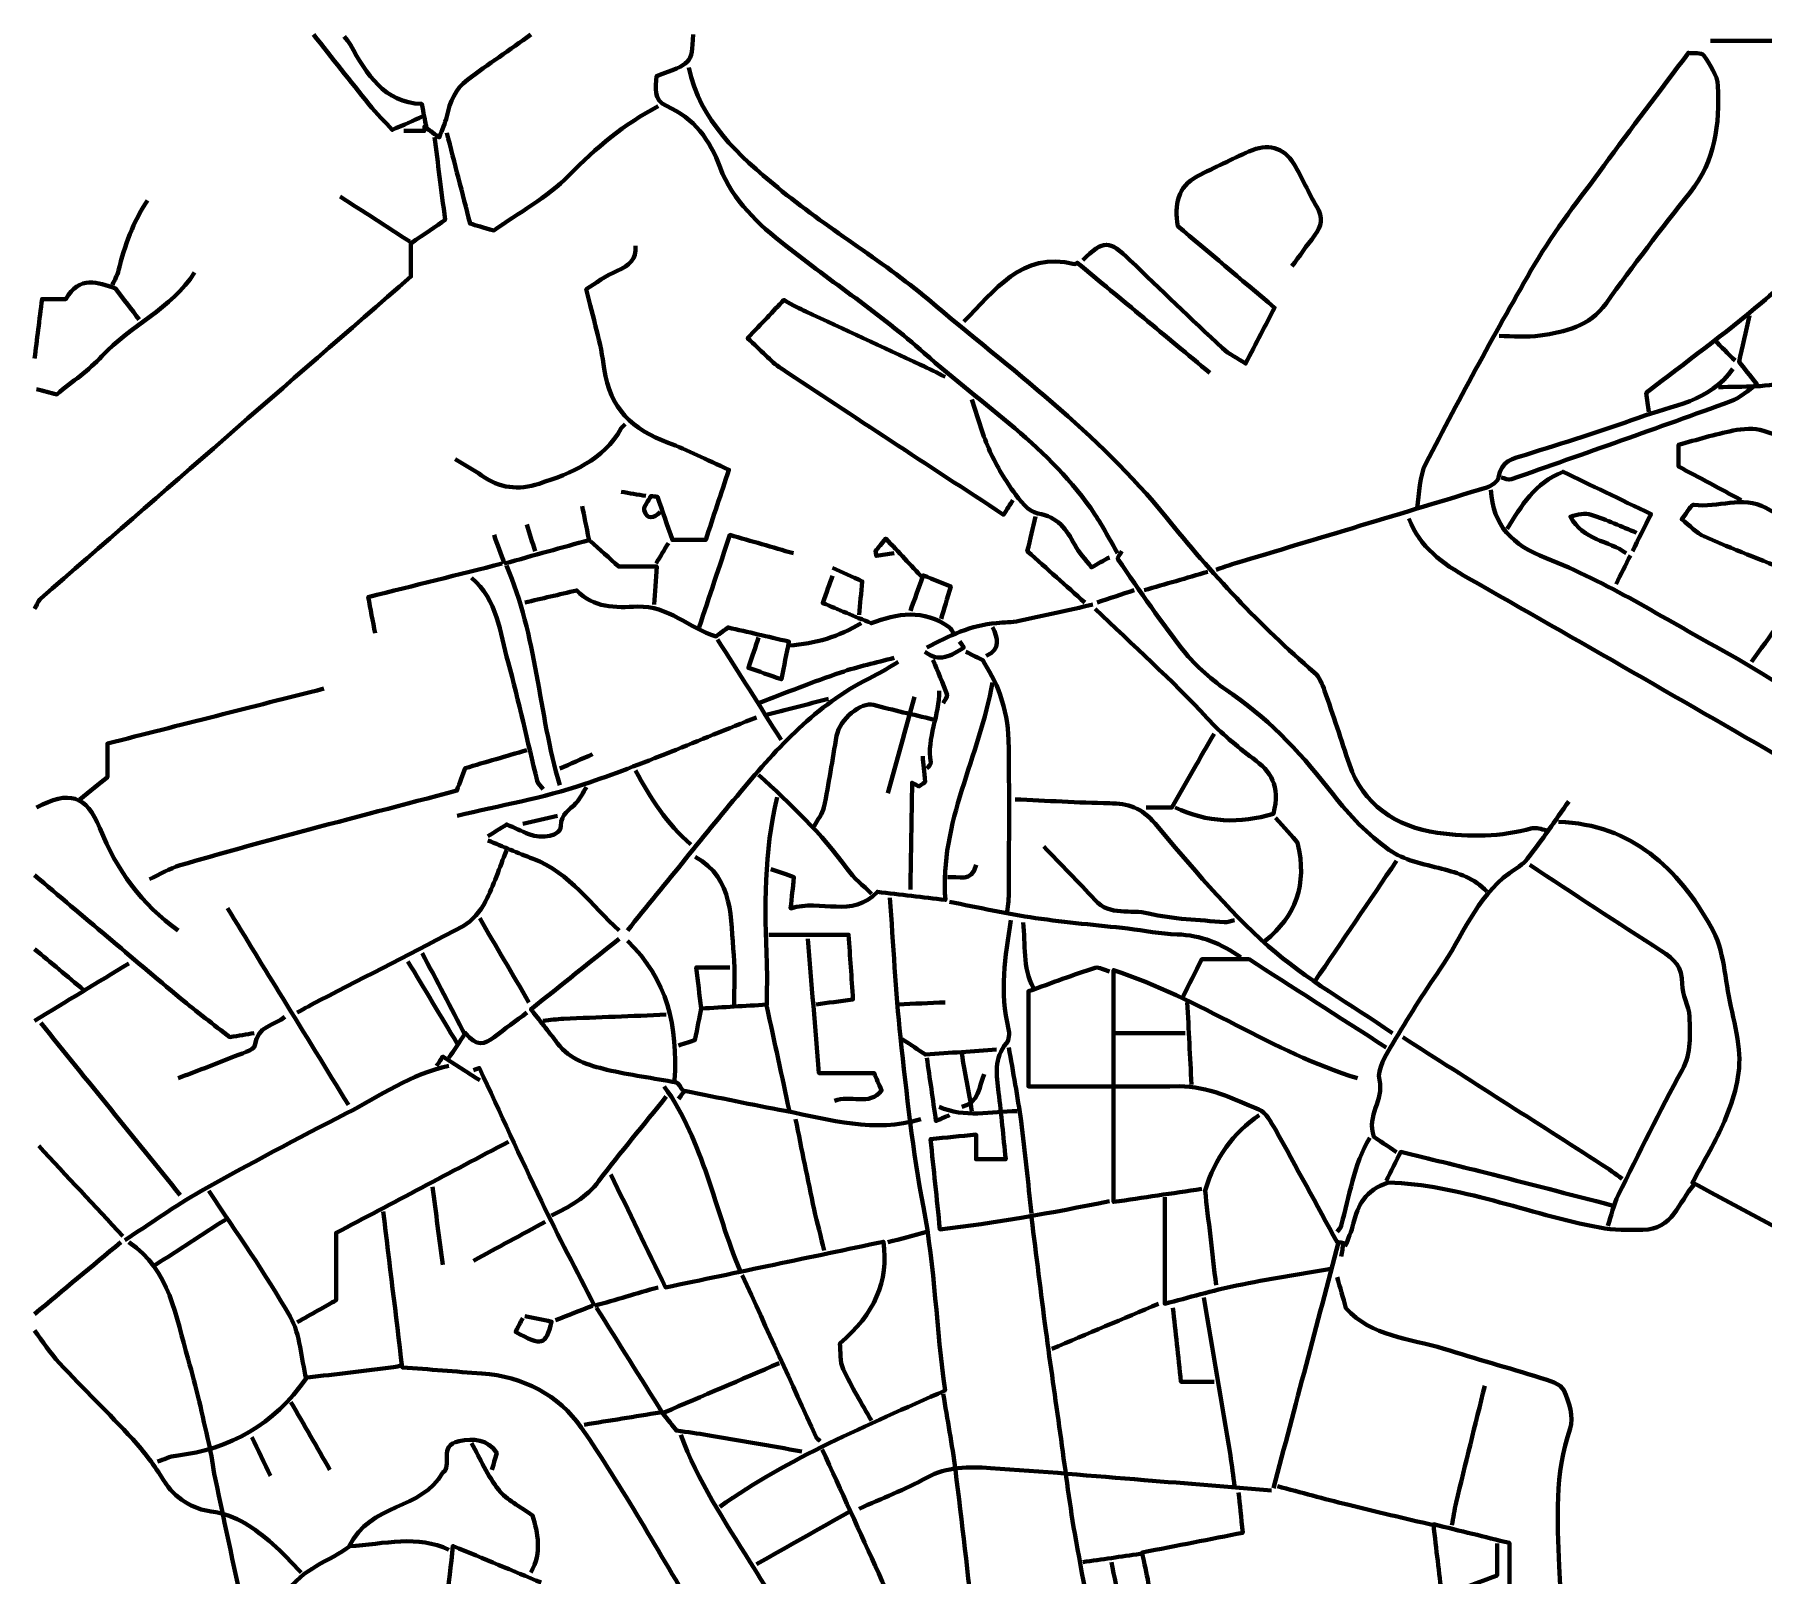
# Model space of a CAD drawing. Header units: inches. Extents: x 10 to 201, y -253 to -84.
# Drawn here: x 9.9 to 98.7, y -162.7 to -83.6 of the extents above; entities that cross this region are included whole.
import ezdxf

# ---------------------------------------------------------------- set-up
doc = ezdxf.new("R2010")
doc.units = ezdxf.units.IN
doc.header["$MEASUREMENT"] = 0
doc.layers.add('Calque 1', color=7, linetype='Continuous')

msp = doc.modelspace()

# ---------------------------------------------------------------- linework, layer by layer
at = {"layer": 'Calque 1', "color": 7, "lineweight": 70, "true_color": 0xffffff}
for points, knots in [([(24.214, -83.583), (25.162, -84.777), (26.101, -85.978), (27.062, -87.161), (27.452, -87.641), (27.891, -88.083), (28.254, -88.483), (28.878, -88.205), (29.337, -88), (29.796, -87.796)], [0, 0, 0, 0, 1, 1, 1, 2, 2, 2, 3, 3, 3, 3]), ([(25.794, -83.688), (25.899, -83.829), (26.022, -83.959), (26.107, -84.111), (26.952, -85.616), (27.828, -87.079), (29.77, -87.146), (29.866, -87.621), (29.936, -87.972), (30.007, -88.323)], [0, 0, 0, 0, 1, 1, 1, 2, 2, 2, 3, 3, 3, 3]), ([(35.379, -83.583), (34.29, -84.355), (33.189, -85.11), (32.119, -85.907), (31.499, -86.368), (31.214, -87.048), (31.052, -87.794), (30.977, -88.139), (30.814, -88.466), (30.666, -88.867), (30.317, -88.612), (30.112, -88.463), (29.908, -88.314), (29.907, -88.387), (29.906, -88.46), (29.904, -88.533), (29.552, -88.533), (29.2, -88.533), (28.848, -88.533)], [0, 0, 0, 0, 1, 1, 1, 2, 2, 2, 3, 3, 3, 4, 4, 4, 5, 5, 5, 6, 6, 6, 6]), ([(43.7, -83.583), (43.661, -85.122), (43.581, -85.062), (41.832, -85.718), (41.777, -86.289), (41.66, -86.957), (42.338, -87.252), (43.78, -87.882), (44.557, -88.978), (45.095, -90.419), (45.728, -92.114), (47.064, -93.326), (48.448, -94.421), (50.804, -96.286), (53.337, -97.946), (55.572, -99.942), (58.569, -102.62), (62.055, -104.802), (64.338, -108.233), (64.764, -108.874), (65.116, -109.564), (65.502, -110.231)], [0, 0, 0, 0, 1, 1, 1, 2, 2, 2, 3, 3, 3, 4, 4, 4, 5, 5, 5, 6, 6, 6, 7, 7, 7, 7]), ([(107.107, -89.692), (107.317, -89.341), (107.464, -88.922), (107.749, -88.65), (109.099, -87.365), (110.487, -86.121), (111.861, -84.862), (111.789, -84.786), (111.716, -84.71), (111.643, -84.634), (111.582, -84.351), (111.521, -84.068), (111.485, -83.899), (106.263, -83.899), (101.103, -83.899), (95.942, -83.899)], [0, 0, 0, 0, 1, 1, 1, 2, 2, 2, 3, 3, 3, 4, 4, 4, 5, 5, 5, 5]), ([(80.88, -107.913), (81.021, -107.141), (80.984, -106.276), (81.331, -105.612), (83.128, -102.173), (84.955, -98.745), (86.911, -95.396), (87.949, -93.619), (89.251, -91.994), (90.47, -90.328), (91.876, -88.407), (93.322, -86.515), (94.818, -84.52), (95.074, -84.557), (95.495, -84.499), (95.599, -84.654), (95.919, -85.131), (96.304, -85.681), (96.33, -86.218), (96.422, -88.174), (96.198, -90.068), (94.898, -91.701), (93.417, -93.563), (91.969, -95.455), (90.585, -97.392), (89.728, -98.591), (88.476, -98.843), (87.197, -99.047), (86.512, -99.156), (85.795, -99.066), (85.093, -99.066)], [0, 0, 0, 0, 1, 1, 1, 2, 2, 2, 3, 3, 3, 4, 4, 4, 5, 5, 5, 6, 6, 6, 7, 7, 7, 8, 8, 8, 9, 9, 9, 10, 10, 10, 10]), ([(111.952, -85.163), (110.096, -87.732), (107.419, -89.41), (105.107, -91.484), (102.923, -93.443), (100.797, -95.468), (98.561, -97.364), (96.677, -98.962), (94.672, -100.418), (92.648, -101.993), (92.696, -102.343), (92.739, -102.653), (92.782, -102.963)], [0, 0, 0, 0, 1, 1, 1, 2, 2, 2, 3, 3, 3, 4, 4, 4, 4]), ([(43.489, -85.268), (44.05, -88.031), (46.055, -89.798), (48.048, -91.446), (50.522, -93.492), (53.332, -95.134), (55.786, -97.201), (60.005, -100.754), (64.501, -104.053), (67.988, -108.369), (70.32, -111.254), (72.799, -113.942), (75.603, -116.352), (75.86, -116.573), (76.013, -116.955), (76.132, -117.291), (76.575, -118.547), (76.984, -119.815), (77.404, -121.079), (78.072, -123.095), (79.808, -124.3), (81.928, -124.592), (83.59, -124.821), (85.177, -124.797), (86.782, -124.358), (87.002, -124.297), (87.27, -124.415), (87.516, -124.45)], [0, 0, 0, 0, 1, 1, 1, 2, 2, 2, 3, 3, 3, 4, 4, 4, 5, 5, 5, 6, 6, 6, 7, 7, 7, 8, 8, 8, 9, 9, 9, 9]), ([(41.909, -87.269), (40.172, -88.176), (38.715, -89.397), (37.338, -90.809), (36.207, -91.968), (34.704, -92.763), (33.469, -93.646), (32.919, -93.487), (32.567, -93.386), (32.255, -93.296), (31.851, -91.723), (31.456, -90.181), (31.06, -88.639)], [0, 0, 0, 0, 1, 1, 1, 2, 2, 2, 3, 3, 3, 4, 4, 4, 4]), ([(30.428, -88.849), (30.599, -90.189), (30.77, -91.529), (30.971, -93.102), (30.53, -93.406), (29.912, -93.834), (29.217, -94.313), (29.217, -94.884), (29.217, -95.553), (29.217, -96.014), (22.791, -101.603), (16.497, -107.074), (10.211, -112.554), (10.064, -112.682), (9.995, -112.899), (9.89, -113.075)], [0, 0, 0, 0, 1, 1, 1, 2, 2, 2, 3, 3, 3, 4, 4, 4, 5, 5, 5, 5]), ([(74.455, -95.485), (74.841, -94.958), (75.219, -94.425), (75.616, -93.907), (75.98, -93.431), (76.065, -92.978), (75.73, -92.424), (75.3, -91.713), (74.984, -90.933), (74.551, -90.224), (74.021, -89.357), (73.199, -89.151), (72.245, -89.59), (71.36, -89.996), (70.479, -90.412), (69.612, -90.855), (68.563, -91.392), (68.424, -92.334), (68.591, -93.421), (70.169, -94.751), (71.787, -96.117), (73.56, -97.613), (73.104, -98.496), (72.628, -99.417), (72.077, -100.485), (71.657, -100.21), (71.219, -100.004), (70.882, -99.689), (69.284, -98.199), (67.71, -96.683), (66.136, -95.168), (65.05, -94.123), (64.801, -94.117), (63.712, -95.169)], [0, 0, 0, 0, 1, 1, 1, 2, 2, 2, 3, 3, 3, 4, 4, 4, 5, 5, 5, 6, 6, 6, 7, 7, 7, 8, 8, 8, 9, 9, 9, 10, 10, 10, 11, 11, 11, 11]), ([(15.683, -92.114), (14.949, -93.209), (14.517, -94.426), (14.202, -95.694), (14.138, -95.95), (13.997, -96.187), (13.892, -96.433)], [0, 0, 0, 0, 1, 1, 1, 2, 2, 2, 2]), ([(40.75, -94.432), (40.805, -95.131), (40.428, -95.459), (39.811, -95.715), (39.218, -95.962), (38.694, -96.372), (38.219, -96.663), (38.565, -98.147), (38.974, -99.435), (39.146, -100.754), (39.412, -102.794), (40.611, -103.891), (42.431, -104.556), (43.417, -104.916), (44.355, -105.407), (45.543, -105.941), (45.136, -107.171), (44.746, -108.353), (44.351, -109.546), (43.664, -109.546), (43.103, -109.546), (42.64, -109.546), (42.369, -108.759), (42.123, -108.042), (41.876, -107.326), (41.765, -107.316), (41.654, -107.305), (41.543, -107.295), (41.419, -107.536), (41.15, -107.815), (41.2, -108.012), (41.339, -108.56), (41.695, -108.393), (42.014, -108.124)], [0, 0, 0, 0, 1, 1, 1, 2, 2, 2, 3, 3, 3, 4, 4, 4, 5, 5, 5, 6, 6, 6, 7, 7, 7, 8, 8, 8, 9, 9, 9, 10, 10, 10, 11, 11, 11, 11]), ([(70.242, -100.962), (67.981, -99.083), (65.719, -97.205), (63.43, -95.303), (63.428, -95.304), (63.348, -95.387), (63.292, -95.373), (60.534, -94.705), (59.196, -96.763), (57.603, -98.329)], [0, 0, 0, 0, 1, 1, 1, 2, 2, 2, 3, 3, 3, 3]), ([(18.105, -95.801), (16.929, -97.684), (14.8, -98.513), (13.348, -100.104), (12.682, -100.834), (11.831, -101.396), (11.027, -102.064), (10.688, -101.979), (10.342, -101.892), (9.995, -101.805)], [0, 0, 0, 0, 1, 1, 1, 2, 2, 2, 3, 3, 3, 3]), ([(15.261, -98.223), (14.865, -97.705), (14.468, -97.186), (14.037, -96.622), (13.152, -96.327), (12.189, -95.937), (11.497, -97.17), (11.086, -97.17), (10.691, -97.17), (10.272, -97.17), (10.136, -98.253), (10.013, -99.239), (9.89, -100.225)], [0, 0, 0, 0, 1, 1, 1, 2, 2, 2, 3, 3, 3, 4, 4, 4, 4]), ([(56.655, -101.173), (56.234, -100.962), (55.817, -100.741), (55.39, -100.542), (53.426, -99.626), (51.459, -98.714), (49.492, -97.803), (49.179, -97.658), (48.857, -97.53), (48.369, -97.214), (47.804, -97.808), (47.24, -98.402), (46.501, -99.179), (47.203, -99.818), (47.666, -100.359), (48.237, -100.739), (51.957, -103.216), (55.701, -105.659), (59.647, -108.25), (59.829, -107.964), (59.98, -107.728), (60.131, -107.492)], [0, 0, 0, 0, 1, 1, 1, 2, 2, 2, 3, 3, 3, 4, 4, 4, 5, 5, 5, 6, 6, 6, 7, 7, 7, 7]), ([(97.943, -98.013), (97.76, -98.836), (97.578, -99.659), (97.414, -100.394), (97.702, -100.754), (97.943, -101.056), (98.334, -101.545), (97.855, -101.864), (97.461, -102.249), (96.989, -102.421), (93.243, -103.783), (89.483, -105.108), (85.721, -106.428), (85.576, -106.479), (85.374, -106.369), (85.198, -106.334)], [0, 0, 0, 0, 1, 1, 1, 2, 2, 2, 3, 3, 3, 4, 4, 4, 5, 5, 5, 5]), ([(105.843, -99.698), (106.061, -99.614), (106.279, -99.531), (106.523, -99.438), (105.904, -98.729), (105.803, -99.172), (105.678, -99.731), (103.732, -99.716), (101.979, -100.647), (100.165, -101.307), (98.899, -101.768), (97.636, -101.636), (96.363, -101.699)], [0, 0, 0, 0, 1, 1, 1, 2, 2, 2, 3, 3, 3, 4, 4, 4, 4]), ([(97.1, -100.751), (95.932, -102.45), (93.968, -102.64), (92.25, -103.265), (90.342, -103.959), (88.399, -104.562), (86.459, -105.164), (85.809, -105.366), (85.19, -105.484), (85.066, -106.33), (85.037, -106.532), (84.699, -106.773), (84.457, -106.847), (80.144, -108.164), (75.824, -109.458), (71.506, -110.759), (71.188, -110.855), (70.874, -110.968), (70.558, -111.073)], [0, 0, 0, 0, 1, 1, 1, 2, 2, 2, 3, 3, 3, 4, 4, 4, 5, 5, 5, 6, 6, 6, 6]), ([(58.024, -102.331), (58.305, -103.174), (58.526, -104.043), (58.884, -104.851), (59.226, -105.624), (59.658, -106.37), (60.149, -107.058), (60.474, -107.513), (60.93, -108.097), (61.403, -108.178), (62.438, -108.354), (62.879, -109), (63.302, -109.803), (63.508, -110.196), (63.834, -110.525), (64.157, -110.952), (64.478, -110.775), (64.78, -110.608), (65.081, -110.441)], [0, 0, 0, 0, 1, 1, 1, 2, 2, 2, 3, 3, 3, 4, 4, 4, 5, 5, 5, 6, 6, 6, 6]), ([(40.224, -103.595), (40.154, -103.665), (40.063, -103.724), (40.016, -103.807), (39.082, -105.456), (37.479, -106.103), (35.801, -106.654), (34.738, -107.003), (33.766, -106.893), (32.847, -106.234), (32.413, -105.922), (31.938, -105.667), (31.482, -105.386)], [0, 0, 0, 0, 1, 1, 1, 2, 2, 2, 3, 3, 3, 4, 4, 4, 4]), ([(102.788, -105.491), (101.419, -104.964), (100.064, -104.393), (98.672, -103.936), (98.197, -103.78), (97.611, -103.829), (97.104, -103.929), (96.169, -104.113), (95.255, -104.403), (94.309, -104.655), (94.309, -105.098), (94.309, -105.452), (94.309, -105.774), (95.362, -106.337), (96.442, -106.915), (97.522, -107.492)], [0, 0, 0, 0, 1, 1, 1, 2, 2, 2, 3, 3, 3, 4, 4, 4, 5, 5, 5, 5]), ([(85.514, -108.967), (86.233, -107.803), (86.918, -106.609), (88.377, -106.045), (89.78, -106.719), (91.295, -107.447), (92.894, -108.215), (92.557, -108.888), (92.248, -109.507), (91.939, -110.125)], [0, 0, 0, 0, 1, 1, 1, 2, 2, 2, 3, 3, 3, 3]), ([(84.672, -106.966), (84.769, -108.82), (85.788, -109.808), (87.502, -110.477), (90.653, -111.709), (93.511, -113.548), (96.475, -115.17), (101.126, -117.715), (105.229, -120.978), (109.112, -124.55), (110.101, -125.46), (111.144, -126.311), (112.162, -127.188)], [0, 0, 0, 0, 1, 1, 1, 2, 2, 2, 3, 3, 3, 4, 4, 4, 4]), ([(100.05, -111.179), (98.575, -110.582), (97.089, -110.01), (95.633, -109.372), (95.219, -109.19), (94.892, -108.813), (94.468, -108.481), (94.782, -108.094), (94.97, -107.712), (95.095, -107.732), (96.321, -107.924), (97.578, -107.233), (98.792, -107.902), (99.423, -108.249), (100.11, -108.504), (100.789, -108.749), (101.64, -109.056), (102.445, -109.458), (103.421, -109.422), (104.171, -109.395), (104.89, -109.681), (105.541, -110.213), (107.962, -112.189), (110.442, -114.093), (112.9, -116.024)], [0, 0, 0, 0, 1, 1, 1, 2, 2, 2, 3, 3, 3, 4, 4, 4, 5, 5, 5, 6, 6, 6, 7, 7, 7, 8, 8, 8, 8]), ([(38.012, -107.808), (38.112, -108.31), (38.212, -108.811), (38.36, -109.549), (37.005, -109.925), (35.507, -110.341), (34.01, -110.757)], [0, 0, 0, 0, 1, 1, 1, 2, 2, 2, 2]), ([(92.15, -109.177), (91.378, -108.861), (90.617, -108.51), (89.827, -108.247), (89.511, -108.141), (89.131, -108.229), (88.756, -108.354), (89.393, -109.569), (90.722, -109.56), (91.623, -110.231)], [0, 0, 0, 0, 1, 1, 1, 2, 2, 2, 3, 3, 3, 3]), ([(61.289, -108.335), (61.15, -108.923), (61.011, -109.512), (60.867, -110.12), (61.891, -111.036), (62.854, -111.897), (63.817, -112.759)], [0, 0, 0, 0, 1, 1, 1, 2, 2, 2, 2]), ([(80.459, -108.44), (81.016, -109.92), (82.191, -110.755), (83.507, -111.505), (89.139, -114.711), (94.755, -117.942), (100.361, -121.192), (102.079, -122.188), (103.423, -123.574), (104.259, -125.399), (105.012, -127.042), (105.826, -128.666), (106.438, -130.361), (106.753, -131.234), (106.709, -132.242), (106.786, -133.192), (107.004, -135.867), (107.095, -138.572), (106.016, -141.076), (105.155, -143.075), (103.966, -144.933), (102.878, -146.935), (103.036, -147.762), (102.572, -148.922), (103.613, -149.794), (102.519, -150.251), (102.48, -151.166), (102.454, -152.15), (102.423, -153.381), (102.235, -154.607), (102.165, -155.838), (102.118, -156.678), (102.156, -157.523), (102.156, -158.423), (104.794, -158.702), (106.689, -157.233), (108.792, -156.469)], [0, 0, 0, 0, 1, 1, 1, 2, 2, 2, 3, 3, 3, 4, 4, 4, 5, 5, 5, 6, 6, 6, 7, 7, 7, 8, 8, 8, 9, 9, 9, 10, 10, 10, 11, 11, 11, 12, 12, 12, 12]), ([(38.433, -109.599), (38.913, -110.033), (39.394, -110.468), (39.889, -110.915), (40.507, -110.915), (41.106, -110.915), (41.839, -110.915), (41.789, -111.601), (41.744, -112.232), (41.698, -112.864)], [0, 0, 0, 0, 1, 1, 1, 2, 2, 2, 3, 3, 3, 3]), ([(48.861, -110.231), (47.781, -109.918), (46.702, -109.604), (45.595, -109.283), (45.048, -110.926), (44.532, -112.474), (44.016, -114.022)], [0, 0, 0, 0, 1, 1, 1, 2, 2, 2, 2]), ([(54.022, -110.231), (53.718, -110.276), (53.414, -110.321), (53.11, -110.366), (53.096, -110.285), (53.083, -110.203), (53.07, -110.122), (53.225, -109.93), (53.381, -109.739), (53.598, -109.471), (54.272, -110.19), (54.884, -110.842), (55.496, -111.495)], [0, 0, 0, 0, 1, 1, 1, 2, 2, 2, 3, 3, 3, 4, 4, 4, 4]), ([(33.904, -110.757), (31.658, -111.321), (29.411, -111.884), (27.026, -112.482), (27.14, -113.088), (27.257, -113.713), (27.374, -114.338)], [0, 0, 0, 0, 1, 1, 1, 2, 2, 2, 2]), ([(50.862, -110.968), (51.36, -111.198), (51.858, -111.427), (52.387, -111.671), (52.333, -112.27), (52.282, -112.83), (52.231, -113.39)], [0, 0, 0, 0, 1, 1, 1, 2, 2, 2, 2]), ([(65.713, -110.125), (65.643, -110.266), (65.474, -110.475), (65.517, -110.537), (66.657, -112.164), (67.756, -113.828), (69.004, -115.371), (69.666, -116.19), (70.536, -116.878), (71.412, -117.482), (73.458, -118.892), (75.077, -120.69), (76.586, -122.641), (77.399, -123.693), (78.365, -124.683), (79.437, -125.459), (80.186, -126.002), (81.216, -126.193), (82.148, -126.434), (83.02, -126.66), (83.837, -126.927), (84.461, -127.61)], [0, 0, 0, 0, 1, 1, 1, 2, 2, 2, 3, 3, 3, 4, 4, 4, 5, 5, 5, 6, 6, 6, 7, 7, 7, 7]), ([(32.324, -111.495), (33.672, -112.62), (33.79, -114.295), (34.205, -115.817), (34.757, -117.837), (35.199, -119.887), (35.703, -121.92), (35.742, -122.077), (35.905, -122.203), (36.011, -122.343)], [0, 0, 0, 0, 1, 1, 1, 2, 2, 2, 3, 3, 3, 3]), ([(50.862, -111.389), (50.712, -111.808), (50.562, -112.227), (50.363, -112.784), (51.172, -113.123), (51.967, -113.455), (52.852, -113.826), (54.156, -113.308), (55.543, -113.076), (56.862, -114.027), (56.958, -114.097), (57.006, -114.233), (57.076, -114.338)], [0, 0, 0, 0, 1, 1, 1, 2, 2, 2, 3, 3, 3, 4, 4, 4, 4]), ([(56.444, -113.601), (56.597, -113.079), (56.75, -112.557), (56.933, -111.93), (56.483, -111.749), (56.06, -111.578), (55.522, -111.362), (55.281, -112.028), (55.073, -112.604), (54.864, -113.18)], [0, 0, 0, 0, 1, 1, 1, 2, 2, 2, 3, 3, 3, 3]), ([(98.048, -115.813), (98.977, -114.525), (99.906, -113.237), (100.937, -111.807), (104.066, -114.059), (107.033, -116.604), (110.056, -119.078)], [0, 0, 0, 0, 1, 1, 1, 2, 2, 2, 2]), ([(47.07, -114.549), (46.909, -115.034), (46.747, -115.519), (46.549, -116.115), (47.103, -116.307), (47.596, -116.477), (48.241, -116.701), (48.384, -115.983), (48.502, -115.389), (48.626, -114.763), (47.494, -114.502), (46.54, -114.281), (45.501, -114.04), (45.329, -114.17), (45.087, -114.351), (44.888, -114.501), (43.499, -114.086), (42.423, -112.903), (40.856, -112.97), (39.714, -113.018), (38.577, -113.054), (37.729, -112.139), (36.821, -112.35), (35.942, -112.554), (35.063, -112.759)], [0, 0, 0, 0, 1, 1, 1, 2, 2, 2, 3, 3, 3, 4, 4, 4, 5, 5, 5, 6, 6, 6, 7, 7, 7, 8, 8, 8, 8]), ([(64.238, -112.864), (62.974, -113.145), (61.713, -113.436), (60.445, -113.7), (60.068, -113.778), (59.674, -113.779), (59.288, -113.811), (57.983, -113.919), (56.833, -114.464), (55.707, -115.076)], [0, 0, 0, 0, 1, 1, 1, 2, 2, 2, 3, 3, 3, 3]), ([(64.344, -113.075), (66.275, -114.935), (68.282, -116.725), (70.099, -118.692), (70.829, -119.481), (71.618, -120.132), (72.455, -120.762), (73.362, -121.445), (73.885, -122.146), (73.507, -123.607), (71.782, -124.142), (70.095, -124.059), (68.451, -123.291)], [0, 0, 0, 0, 1, 1, 1, 2, 2, 2, 3, 3, 3, 4, 4, 4, 4]), ([(57.392, -114.76), (57.462, -114.865), (57.533, -114.97), (57.603, -115.076), (56.971, -115.481), (56.338, -115.877), (55.602, -115.286)], [0, 0, 0, 0, 1, 1, 1, 2, 2, 2, 2]), ([(57.708, -115.286), (57.947, -115.406), (58.186, -115.525), (58.586, -115.725), (58.837, -116.211), (59.253, -116.827), (59.476, -117.506), (59.718, -118.245), (59.886, -119.041), (59.901, -119.816), (59.951, -122.448), (59.924, -125.082), (59.915, -127.715), (59.914, -128.066), (59.85, -128.417), (59.815, -128.768)], [0, 0, 0, 0, 1, 1, 1, 2, 2, 2, 3, 3, 3, 4, 4, 4, 5, 5, 5, 5]), ([(54.232, -115.813), (53.811, -116.059), (53.404, -116.335), (52.966, -116.545), (50.246, -117.853), (48.231, -119.985), (46.34, -122.244), (44.306, -124.675), (42.33, -127.153), (40.329, -129.611)], [0, 0, 0, 0, 1, 1, 1, 2, 2, 2, 3, 3, 3, 3]), ([(54.022, -115.602), (53.109, -115.848), (52.179, -116.046), (51.287, -116.351), (49.868, -116.836), (48.474, -117.393), (47.07, -117.92)], [0, 0, 0, 0, 1, 1, 1, 2, 2, 2, 2]), ([(56.023, -115.708), (56.269, -116.305), (56.53, -116.896), (56.745, -117.504), (56.781, -117.606), (56.62, -117.779), (56.55, -117.92)], [0, 0, 0, 0, 1, 1, 1, 2, 2, 2, 2]), ([(24.741, -117.182), (21.051, -118.118), (17.362, -119.055), (13.629, -120.002), (13.629, -120.553), (13.629, -121.079), (13.629, -121.733), (13.218, -122.062), (12.712, -122.466), (12.207, -122.87)], [0, 0, 0, 0, 1, 1, 1, 2, 2, 2, 3, 3, 3, 3]), ([(59.077, -116.866), (58.427, -120.622), (56.352, -124.069), (56.658, -128.038), (55.502, -127.9), (54.347, -127.761), (53.166, -127.62), (51.877, -129.019), (50.288, -127.965), (48.713, -128.476), (48.78, -127.847), (48.82, -127.465), (48.883, -126.87), (48.525, -126.743), (48.114, -126.597), (47.702, -126.451)], [0, 0, 0, 0, 1, 1, 1, 2, 2, 2, 3, 3, 3, 4, 4, 4, 5, 5, 5, 5]), ([(56.023, -118.762), (55.005, -118.516), (53.981, -118.292), (52.971, -118.017), (52.347, -117.847), (51.228, -118.75), (51.075, -119.605), (50.855, -120.832), (50.676, -122.068), (50.424, -123.288), (50.355, -123.626), (50.089, -123.923), (49.914, -124.239)], [0, 0, 0, 0, 1, 1, 1, 2, 2, 2, 3, 3, 3, 4, 4, 4, 4]), ([(56.339, -117.288), (56.376, -118.537), (55.689, -119.701), (55.906, -120.976), (55.922, -121.067), (55.777, -121.185), (55.707, -121.29)], [0, 0, 0, 0, 1, 1, 1, 2, 2, 2, 2]), ([(46.965, -118.657), (44.016, -119.815), (41.103, -121.081), (38.105, -122.096), (35.992, -122.811), (33.764, -123.186), (31.587, -123.713)], [0, 0, 0, 0, 1, 1, 1, 2, 2, 2, 2]), ([(70.453, -119.499), (69.741, -120.743), (69.029, -121.986), (68.282, -123.291), (67.82, -123.291), (67.398, -123.291), (66.977, -123.291)], [0, 0, 0, 0, 1, 1, 1, 2, 2, 2, 2]), ([(35.168, -120.342), (34.113, -120.65), (33.057, -120.958), (32.002, -121.266), (31.863, -121.639), (31.732, -121.994), (31.574, -122.421), (28.896, -123.127), (26.184, -123.832), (23.478, -124.558), (21.437, -125.105), (19.398, -125.659), (17.372, -126.253), (16.82, -126.415), (16.315, -126.732), (15.788, -126.978)], [0, 0, 0, 0, 1, 1, 1, 2, 2, 2, 3, 3, 3, 4, 4, 4, 5, 5, 5, 5]), ([(55.496, -120.658), (55.532, -121.047), (55.567, -121.437), (55.617, -121.984), (55.604, -121.993), (55.453, -122.098), (55.302, -122.203), (55.185, -122.141), (55.068, -122.08), (54.952, -122.019), (54.923, -123.847), (54.893, -125.676), (54.864, -127.504)], [0, 0, 0, 0, 1, 1, 1, 2, 2, 2, 3, 3, 3, 4, 4, 4, 4]), ([(47.07, -121.606), (48.698, -123.111), (50.315, -124.622), (51.611, -126.442), (51.952, -126.921), (52.442, -127.294), (52.863, -127.715)], [0, 0, 0, 0, 1, 1, 1, 2, 2, 2, 2]), ([(9.995, -123.291), (11.642, -122.402), (12.554, -122.639), (13.24, -124.353), (14.098, -126.5), (15.393, -128.262), (17.262, -129.611)], [0, 0, 0, 0, 1, 1, 1, 2, 2, 2, 2]), ([(38.223, -122.238), (38.047, -122.519), (37.909, -122.834), (37.687, -123.072), (37.365, -123.42), (36.917, -123.585), (36.915, -124.239), (36.914, -124.744), (35.943, -124.944), (35.274, -124.66), (34.896, -124.499), (34.523, -124.33), (34.137, -124.16), (33.78, -124.383), (33.474, -124.574), (33.167, -124.766)], [0, 0, 0, 0, 1, 1, 1, 2, 2, 2, 3, 3, 3, 4, 4, 4, 5, 5, 5, 5]), ([(48.018, -122.765), (47.342, -125.578), (47.37, -128.433), (47.487, -131.296), (47.515, -131.964), (47.491, -132.634), (47.491, -133.414), (46.34, -133.482), (45.286, -133.545), (44.118, -133.614), (44.031, -132.891), (43.955, -132.259), (43.865, -131.507), (44.538, -131.507), (45.067, -131.507), (45.595, -131.507)], [0, 0, 0, 0, 1, 1, 1, 2, 2, 2, 3, 3, 3, 4, 4, 4, 5, 5, 5, 5]), ([(79.616, -134.877), (77.475, -133.403), (75.167, -132.116), (73.236, -130.403), (71.109, -128.517), (69.273, -126.288), (67.428, -124.109), (66.748, -123.306), (66.034, -123.085), (65.081, -123.069), (63.465, -123.041), (61.851, -122.94), (60.236, -122.87)], [0, 0, 0, 0, 1, 1, 1, 2, 2, 2, 3, 3, 3, 4, 4, 4, 4]), ([(88.674, -122.975), (87.972, -123.958), (87.292, -124.958), (86.555, -125.915), (86.319, -126.222), (85.942, -126.424), (85.619, -126.66), (83.892, -127.926), (83.201, -129.94), (82.047, -131.618), (81.198, -132.853), (80.389, -134.12), (79.632, -135.413), (79.293, -135.991), (78.812, -136.745), (78.945, -137.283), (79.21, -138.349), (78.259, -139.073), (78.665, -140.211), (78.903, -140.37), (79.365, -140.678), (79.827, -140.986)], [0, 0, 0, 0, 1, 1, 1, 2, 2, 2, 3, 3, 3, 4, 4, 4, 5, 5, 5, 6, 6, 6, 7, 7, 7, 7]), ([(73.613, -123.818), (74.043, -124.302), (74.473, -124.786), (74.748, -125.096), (75.266, -127.272), (74.626, -128.871), (73.086, -130.138)], [0, 0, 0, 0, 1, 1, 1, 2, 2, 2, 2]), ([(88.148, -124.029), (91.919, -124.146), (94.285, -126.431), (95.99, -129.433), (96.655, -130.604), (96.688, -132.137), (96.991, -133.509), (97.153, -134.241), (97.329, -134.977), (97.405, -135.721), (97.535, -137.012), (97.15, -138.236), (96.661, -139.399), (96.23, -140.423), (95.64, -141.38), (95.02, -142.56), (97.556, -143.922), (100.119, -145.298), (102.683, -146.674)], [0, 0, 0, 0, 1, 1, 1, 2, 2, 2, 3, 3, 3, 4, 4, 4, 5, 5, 5, 6, 6, 6, 6]), ([(33.167, -124.976), (33.939, -125.292), (34.704, -125.628), (35.486, -125.921), (37.394, -126.635), (38.478, -128.329), (39.908, -129.611)], [0, 0, 0, 0, 1, 1, 1, 2, 2, 2, 2]), ([(34.115, -125.503), (33.764, -126.381), (33.475, -127.291), (33.038, -128.124), (32.781, -128.613), (32.365, -129.119), (31.89, -129.377), (29.46, -130.692), (26.987, -131.927), (24.531, -133.193), (24.14, -133.395), (23.758, -133.613), (23.371, -133.824)], [0, 0, 0, 0, 1, 1, 1, 2, 2, 2, 3, 3, 3, 4, 4, 4, 4]), ([(43.805, -125.819), (45.846, -126.96), (45.605, -129.014), (45.792, -130.876), (45.876, -131.71), (45.806, -132.56), (45.806, -133.403)], [0, 0, 0, 0, 1, 1, 1, 2, 2, 2, 2]), ([(61.711, -125.292), (62.588, -126.205), (63.489, -127.097), (64.337, -128.037), (65.11, -128.894), (66.179, -128.501), (67.093, -128.726), (68.35, -129.035), (69.68, -129.055), (70.98, -129.182), (71.15, -129.199), (71.33, -129.119), (71.506, -129.084)], [0, 0, 0, 0, 1, 1, 1, 2, 2, 2, 3, 3, 3, 4, 4, 4, 4]), ([(9.89, -126.767), (12.382, -128.874), (14.869, -130.988), (17.371, -133.083), (18.216, -133.79), (19.101, -134.449), (19.908, -135.083), (20.385, -135.005), (20.772, -134.941), (21.16, -134.877)], [0, 0, 0, 0, 1, 1, 1, 2, 2, 2, 3, 3, 3, 3]), ([(86.673, -126.24), (88.92, -127.715), (91.154, -129.21), (93.422, -130.651), (94.083, -131.071), (94.509, -131.492), (94.495, -132.35), (94.487, -132.909), (94.845, -133.469), (94.867, -134.035), (94.901, -134.96), (94.986, -135.877), (94.488, -136.785), (93.334, -138.89), (92.277, -141.05), (91.212, -143.203), (90.968, -143.696), (90.851, -144.251), (90.676, -144.778)], [0, 0, 0, 0, 1, 1, 1, 2, 2, 2, 3, 3, 3, 4, 4, 4, 5, 5, 5, 6, 6, 6, 6]), ([(19.79, -128.452), (20.738, -129.997), (21.685, -131.542), (22.634, -133.087), (23.757, -134.913), (24.881, -136.738), (26.005, -138.564)], [0, 0, 0, 0, 1, 1, 1, 2, 2, 2, 2]), ([(53.811, -127.926), (53.987, -130.313), (54.097, -132.708), (54.354, -135.086), (54.671, -138.008), (54.978, -140.941), (55.532, -143.823), (56.13, -146.933), (56.191, -150.08), (56.645, -153.232), (52.63, -155.028), (48.627, -156.692), (45.069, -159.208)], [0, 0, 0, 0, 1, 1, 1, 2, 2, 2, 3, 3, 3, 4, 4, 4, 4]), ([(56.865, -128.136), (58.34, -128.417), (59.808, -128.746), (61.291, -128.966), (62.862, -129.199), (64.449, -129.326), (66.029, -129.507), (66.872, -129.604), (67.712, -129.782), (68.557, -129.806), (69.79, -129.841), (70.843, -130.287), (71.822, -130.98)], [0, 0, 0, 0, 1, 1, 1, 2, 2, 2, 3, 3, 3, 4, 4, 4, 4]), ([(60.025, -129.084), (59.715, -130.94), (59.441, -132.794), (59.908, -134.67), (59.963, -134.893), (59.936, -135.232), (59.8, -135.391), (59.138, -136.169), (59.278, -137.041), (59.389, -137.932), (59.528, -139.05), (59.633, -140.171), (59.76, -141.355), (59.183, -141.355), (58.761, -141.355), (58.235, -141.355), (58.235, -140.952), (58.235, -140.599), (58.235, -140.091), (57.413, -140.173), (56.71, -140.243), (55.898, -140.325), (56.061, -141.895), (56.21, -143.327), (56.379, -144.965), (59.152, -144.635), (62.122, -144.117), (65.081, -143.514)], [0, 0, 0, 0, 1, 1, 1, 2, 2, 2, 3, 3, 3, 4, 4, 4, 5, 5, 5, 6, 6, 6, 7, 7, 7, 8, 8, 8, 9, 9, 9, 9]), ([(39.908, -130.032), (38.422, -131.221), (36.936, -132.41), (35.376, -133.658), (35.784, -134.178), (36.275, -134.784), (36.746, -135.405), (37.384, -136.248), (38.335, -136.534), (39.28, -136.757), (40.457, -137.035), (41.665, -137.184), (42.854, -137.421), (42.982, -137.446), (43.068, -137.686), (43.173, -137.826)], [0, 0, 0, 0, 1, 1, 1, 2, 2, 2, 3, 3, 3, 4, 4, 4, 5, 5, 5, 5]), ([(50.019, -133.403), (50.619, -133.323), (51.22, -133.243), (51.914, -133.15), (51.838, -132.027), (51.767, -130.974), (51.689, -129.822), (50.267, -129.822), (48.932, -129.822), (47.597, -129.822)], [0, 0, 0, 0, 1, 1, 1, 2, 2, 2, 3, 3, 3, 3]), ([(49.598, -130.032), (49.785, -132.32), (49.973, -134.609), (50.163, -136.931), (51.21, -136.931), (52.089, -136.931), (52.994, -136.931), (53.122, -137.222), (53.234, -137.477), (53.384, -137.819), (52.77, -138.653), (51.743, -138.022), (50.967, -138.353)], [0, 0, 0, 0, 1, 1, 1, 2, 2, 2, 3, 3, 3, 4, 4, 4, 4]), ([(68.873, -132.981), (69.175, -132.377), (69.477, -131.773), (69.821, -131.085), (70.532, -131.085), (71.231, -131.085), (72.257, -131.085), (74.385, -132.454), (76.843, -134.034), (79.3, -135.615)], [0, 0, 0, 0, 1, 1, 1, 2, 2, 2, 3, 3, 3, 3]), ([(65.081, -131.717), (64.835, -131.647), (64.553, -131.462), (64.35, -131.526), (63.238, -131.878), (62.145, -132.292), (60.921, -132.729), (60.921, -134.351), (60.921, -135.931), (60.921, -137.616), (63.605, -137.616), (66.134, -137.628), (68.662, -137.611), (70.15, -137.601), (71.446, -138.251), (72.757, -138.804), (73.121, -138.958), (73.387, -139.446), (73.603, -139.833), (74.677, -141.752), (75.719, -143.69), (76.772, -145.621)], [0, 0, 0, 0, 1, 1, 1, 2, 2, 2, 3, 3, 3, 4, 4, 4, 5, 5, 5, 6, 6, 6, 7, 7, 7, 7]), ([(69.821, -142.882), (68.317, -143.105), (66.813, -143.328), (65.292, -143.553), (65.292, -139.51), (65.292, -135.613), (65.292, -131.64), (69.739, -133.091), (73.462, -135.87), (77.826, -137.194)], [0, 0, 0, 0, 1, 1, 1, 2, 2, 2, 3, 3, 3, 3]), ([(22.74, -134.035), (22.219, -134.497), (21.309, -134.495), (21.206, -135.503), (21.18, -135.754), (20.433, -135.958), (19.999, -136.135), (19.094, -136.505), (18.175, -136.843), (17.262, -137.194)], [0, 0, 0, 0, 1, 1, 1, 2, 2, 2, 3, 3, 3, 3]), ([(35.168, -133.824), (34.606, -134.245), (34.041, -134.661), (33.484, -135.09), (33.022, -135.446), (32.57, -135.598), (32.023, -134.872), (31.69, -135.364), (31.428, -135.753), (31.166, -136.141)], [0, 0, 0, 0, 1, 1, 1, 2, 2, 2, 3, 3, 3, 3]), ([(42.33, -133.929), (40.575, -134), (38.819, -134.066), (37.064, -134.143), (36.712, -134.158), (36.362, -134.21), (36.011, -134.245)], [0, 0, 0, 0, 1, 1, 1, 2, 2, 2, 2]), ([(44.121, -133.613), (44.023, -134.099), (43.926, -134.586), (43.796, -135.233), (43.616, -135.293), (43.289, -135.401), (42.962, -135.509)], [0, 0, 0, 0, 1, 1, 1, 2, 2, 2, 2]), ([(59.288, -135.72), (58.093, -135.805), (56.897, -135.891), (55.638, -135.981), (55.288, -135.75), (54.866, -135.472), (54.443, -135.193)], [0, 0, 0, 0, 1, 1, 1, 2, 2, 2, 2]), ([(59.92, -135.615), (60.131, -136.878), (60.374, -138.138), (60.544, -139.407), (60.754, -140.983), (60.903, -142.566), (61.079, -144.146)], [0, 0, 0, 0, 1, 1, 1, 2, 2, 2, 2]), ([(80.143, -135.088), (83.548, -137.265), (86.955, -139.44), (90.358, -141.62), (90.719, -141.851), (91.062, -142.11), (91.413, -142.355)], [0, 0, 0, 0, 1, 1, 1, 2, 2, 2, 2]), ([(31.166, -136.562), (29.223, -136.963), (27.625, -138.119), (25.906, -138.997), (23.388, -140.283), (20.893, -141.615), (18.43, -143.002), (17.083, -143.761), (15.823, -144.673), (14.524, -145.515)], [0, 0, 0, 0, 1, 1, 1, 2, 2, 2, 3, 3, 3, 3]), ([(30.534, -136.562), (30.631, -136.417), (30.729, -136.271), (30.854, -136.084), (31.499, -136.498), (32.122, -136.899), (32.746, -137.3)], [0, 0, 0, 0, 1, 1, 1, 2, 2, 2, 2]), ([(32.43, -136.773), (32.535, -136.738), (32.728, -136.662), (32.733, -136.674), (33.799, -138.95), (34.825, -141.245), (35.914, -143.51), (36.784, -145.321), (37.731, -147.095), (38.644, -148.886)], [0, 0, 0, 0, 1, 1, 1, 2, 2, 2, 3, 3, 3, 3]), ([(55.707, -136.141), (55.86, -137.203), (56.014, -138.266), (56.177, -139.394), (56.519, -139.243), (56.692, -139.167), (56.865, -139.09)], [0, 0, 0, 0, 1, 1, 1, 2, 2, 2, 2]), ([(42.33, -138.142), (41.172, -139.582), (39.976, -140.993), (38.869, -142.472), (38.223, -143.334), (37.344, -143.796), (36.432, -144.251)], [0, 0, 0, 0, 1, 1, 1, 2, 2, 2, 2]), ([(55.391, -139.301), (53.021, -140.026), (50.738, -139.314), (48.44, -138.877), (46.749, -138.555), (45.063, -138.204), (43.264, -137.845), (43.199, -137.932), (43.081, -138.09), (42.962, -138.248)], [0, 0, 0, 0, 1, 1, 1, 2, 2, 2, 3, 3, 3, 3]), ([(48.966, -139.301), (49.282, -140.846), (49.589, -142.393), (49.918, -143.934), (50.069, -144.642), (50.265, -145.34), (50.441, -146.042)], [0, 0, 0, 0, 1, 1, 1, 2, 2, 2, 2]), ([(72.77, -139.09), (71.432, -140.018), (70.519, -141.274), (69.992, -142.966), (70.166, -144.459), (70.362, -146.146), (70.558, -147.832)], [0, 0, 0, 0, 1, 1, 1, 2, 2, 2, 2]), ([(78.458, -140.249), (77.609, -141.642), (77.421, -143.251), (76.978, -144.777), (76.945, -144.893), (76.843, -144.989), (76.772, -145.094)], [0, 0, 0, 0, 1, 1, 1, 2, 2, 2, 2]), ([(34.22, -140.46), (31.236, -142.04), (28.252, -143.62), (25.373, -145.145), (25.373, -146.253), (25.373, -147.306), (25.373, -148.604), (24.829, -148.909), (24.1, -149.319), (23.371, -149.728)], [0, 0, 0, 0, 1, 1, 1, 2, 2, 2, 3, 3, 3, 3]), ([(90.886, -143.725), (88.709, -143.163), (86.534, -142.595), (84.355, -142.042), (82.952, -141.685), (81.544, -141.349), (80.041, -140.98), (79.806, -141.45), (79.553, -141.955), (79.3, -142.461)], [0, 0, 0, 0, 1, 1, 1, 2, 2, 2, 3, 3, 3, 3]), ([(52.863, -154.784), (52.372, -153.906), (51.832, -153.051), (51.411, -152.141), (51.228, -151.747), (51.287, -151.241), (51.24, -150.818), (53.018, -149.319), (53.754, -147.637), (53.477, -145.595), (49.73, -146.382), (45.989, -147.168), (42.29, -147.945), (41.318, -145.934), (40.402, -144.039), (39.487, -142.145)], [0, 0, 0, 0, 1, 1, 1, 2, 2, 2, 3, 3, 3, 4, 4, 4, 5, 5, 5, 5]), ([(77.194, -145.831), (77.334, -145.445), (77.514, -145.068), (77.607, -144.671), (77.827, -143.726), (78.231, -142.941), (79.395, -142.556), (83.025, -142.653), (86.558, -144.16), (90.257, -144.869), (90.975, -145.006), (91.729, -144.983), (92.466, -144.983), (94.006, -144.983), (94.308, -143.542), (95.099, -142.671)], [0, 0, 0, 0, 1, 1, 1, 2, 2, 2, 3, 3, 3, 4, 4, 4, 5, 5, 5, 5]), ([(18.842, -142.987), (20.247, -145.129), (21.745, -147.217), (23.011, -149.438), (23.542, -150.369), (23.58, -151.581), (23.832, -152.62), (22.165, -154.972), (19.957, -156.271), (17.158, -156.584), (16.835, -156.62), (16.525, -156.785), (16.209, -156.891)], [0, 0, 0, 0, 1, 1, 1, 2, 2, 2, 3, 3, 3, 4, 4, 4, 4]), ([(76.456, -146.99), (74.841, -147.271), (73.219, -147.514), (71.614, -147.845), (70.373, -148.1), (69.154, -148.465), (67.925, -148.781), (67.925, -146.955), (67.925, -145.129), (67.925, -143.303)], [0, 0, 0, 0, 1, 1, 1, 2, 2, 2, 3, 3, 3, 3]), ([(27.795, -144.041), (28.115, -146.678), (28.435, -149.315), (28.766, -152.047), (30.173, -152.155), (31.511, -152.265), (32.851, -152.36), (34.978, -152.512), (36.818, -153.479), (37.961, -155.135), (40.105, -158.243), (41.947, -161.558), (43.902, -164.795), (44.004, -164.965), (43.98, -165.211), (44.016, -165.422)], [0, 0, 0, 0, 1, 1, 1, 2, 2, 2, 3, 3, 3, 4, 4, 4, 5, 5, 5, 5]), ([(61.079, -144.357), (61.324, -146.288), (61.562, -148.22), (61.818, -150.149), (62.052, -151.906), (62.306, -153.661), (62.554, -155.416), (62.797, -157.137), (63.004, -158.864), (63.301, -160.575), (63.68, -162.759), (64.131, -164.931), (64.557, -167.107), (64.606, -167.357), (64.695, -167.599), (64.765, -167.845)], [0, 0, 0, 0, 1, 1, 1, 2, 2, 2, 3, 3, 3, 4, 4, 4, 5, 5, 5, 5]), ([(14.735, -145.621), (16.876, -147.05), (17.125, -149.451), (17.775, -151.628), (18.199, -153.046), (18.502, -154.501), (18.837, -155.944), (18.974, -156.533), (19.036, -157.14), (19.161, -157.733), (19.681, -160.192), (20.199, -162.651), (20.751, -165.103), (20.841, -165.505), (21.099, -165.87), (21.445, -166.155), (21.315, -167.034), (21.185, -167.913), (21.054, -168.793)], [0, 0, 0, 0, 1, 1, 1, 2, 2, 2, 3, 3, 3, 4, 4, 4, 5, 5, 5, 6, 6, 6, 6]), ([(76.983, -146.358), (77.023, -146.125), (77.063, -145.893), (77.103, -145.661), (77.019, -145.645), (76.936, -145.629), (76.852, -145.614), (75.737, -149.829), (74.622, -154.045), (73.507, -158.26)], [0, 0, 0, 0, 1, 1, 1, 2, 2, 2, 3, 3, 3, 3]), ([(46.227, -147.306), (47.491, -150.079), (48.754, -152.853), (50.023, -155.625), (50.062, -155.709), (50.16, -155.767), (50.23, -155.837)], [0, 0, 0, 0, 1, 1, 1, 2, 2, 2, 2]), ([(76.772, -147.411), (76.922, -147.935), (77.072, -148.46), (77.227, -149.003), (78.549, -150.486), (80.502, -150.549), (82.251, -151.093), (83.894, -151.605), (85.555, -152.064), (87.196, -152.583), (87.64, -152.723), (88.258, -152.892), (88.416, -153.227), (88.692, -153.813), (88.928, -154.625), (88.735, -155.19), (87.944, -157.517), (88.078, -159.896), (88.175, -162.261), (88.247, -164.022), (88.443, -165.801), (88.822, -167.519), (89.096, -168.761), (89.732, -169.93), (90.265, -171.105), (90.64, -171.932), (91.115, -172.715), (91.607, -173.633), (91.476, -173.771), (91.339, -173.915), (91.133, -174.131), (91.279, -174.424), (91.504, -174.874), (91.733, -175.331), (91.871, -175.255), (92.008, -175.18), (92.234, -175.055), (91.999, -174.625), (91.759, -174.184), (91.518, -173.743)], [0, 0, 0, 0, 1, 1, 1, 2, 2, 2, 3, 3, 3, 4, 4, 4, 5, 5, 5, 6, 6, 6, 7, 7, 7, 8, 8, 8, 9, 9, 9, 10, 10, 10, 11, 11, 11, 12, 12, 12, 13, 13, 13, 13]), ([(68.346, -148.991), (68.478, -150.225), (68.611, -151.459), (68.752, -152.783), (69.395, -152.783), (69.924, -152.783), (70.453, -152.783)], [0, 0, 0, 0, 1, 1, 1, 2, 2, 2, 2]), ([(69.926, -148.464), (70.382, -151.168), (70.842, -153.871), (71.293, -156.575), (71.38, -157.099), (71.436, -157.628), (71.506, -158.155)], [0, 0, 0, 0, 1, 1, 1, 2, 2, 2, 2]), ([(35.063, -149.412), (35.521, -149.509), (35.98, -149.606), (36.439, -149.702), (36.116, -150.929), (35.97, -150.972), (34.585, -150.224), (34.709, -149.989), (34.833, -149.753), (34.957, -149.518)], [0, 0, 0, 0, 1, 1, 1, 2, 2, 2, 3, 3, 3, 3]), ([(9.89, -150.15), (10.311, -150.711), (10.686, -151.316), (11.163, -151.826), (12.4, -153.151), (13.707, -154.409), (14.934, -155.742), (15.526, -156.385), (16.055, -157.102), (16.511, -157.847), (17.087, -158.79), (18.052, -159.339), (18.957, -159.452), (20.295, -159.618), (21.185, -160.33), (22.101, -161.111), (22.628, -161.561), (23.091, -162.087), (23.582, -162.578)], [0, 0, 0, 0, 1, 1, 1, 2, 2, 2, 3, 3, 3, 4, 4, 4, 5, 5, 5, 6, 6, 6, 6]), ([(28.743, -151.94), (28.603, -151.975), (28.464, -152.026), (28.322, -152.043), (26.847, -152.223), (25.373, -152.397), (23.898, -152.572)], [0, 0, 0, 0, 1, 1, 1, 2, 2, 2, 2]), ([(56.55, -153.415), (56.76, -154.714), (57.008, -156.008), (57.174, -157.313), (57.516, -160.013), (57.813, -162.719), (58.13, -165.422), (58.257, -166.505), (58.387, -167.587), (58.52, -168.709), (57.643, -168.812), (56.937, -168.894), (56.121, -168.989), (54.209, -164.782), (52.272, -160.52), (50.335, -156.259)], [0, 0, 0, 0, 1, 1, 1, 2, 2, 2, 3, 3, 3, 4, 4, 4, 5, 5, 5, 5]), ([(84.356, -152.994), (83.864, -154.995), (83.369, -156.995), (82.884, -158.998), (82.792, -159.379), (82.741, -159.77), (82.671, -160.156)], [0, 0, 0, 0, 1, 1, 1, 2, 2, 2, 2]), ([(49.282, -156.364), (47.667, -156.083), (46.053, -155.799), (44.437, -155.524), (43.952, -155.441), (43.463, -155.384), (42.845, -155.297), (42.671, -155.073), (42.395, -154.718), (42.12, -154.363)], [0, 0, 0, 0, 1, 1, 1, 2, 2, 2, 3, 3, 3, 3]), ([(33.378, -157.312), (33.457, -157.033), (33.536, -156.755), (33.623, -156.45), (33.138, -155.714), (32.442, -155.698), (31.692, -155.837), (30.579, -156.044), (31.373, -157.145), (30.855, -157.454), (29.774, -159.397), (27.123, -158.998), (26.047, -161.24), (27.868, -161.111), (29.57, -160.645), (31.166, -161.42)], [0, 0, 0, 0, 1, 1, 1, 2, 2, 2, 3, 3, 3, 4, 4, 4, 5, 5, 5, 5]), ([(32.324, -155.943), (32.781, -156.75), (33.154, -157.623), (33.721, -158.343), (34.128, -158.859), (34.793, -159.17), (35.464, -159.662), (35.713, -160.542), (35.97, -161.56), (35.379, -162.578)], [0, 0, 0, 0, 1, 1, 1, 2, 2, 2, 3, 3, 3, 3]), ([(43.068, -155.521), (43.948, -157.87), (45.314, -159.949), (46.638, -162.058), (48.54, -165.087), (50.37, -168.161), (52.231, -171.215)], [0, 0, 0, 0, 1, 1, 1, 2, 2, 2, 2]), ([(73.402, -158.365), (71.225, -158.19), (69.048, -158.013), (66.872, -157.839), (64.238, -157.627), (61.607, -157.389), (58.971, -157.22), (57.861, -157.149), (56.753, -157.139), (55.697, -157.715), (54.583, -158.323), (53.39, -158.786), (52.231, -159.313)], [0, 0, 0, 0, 1, 1, 1, 2, 2, 2, 3, 3, 3, 4, 4, 4, 4]), ([(71.717, -158.471), (71.782, -159.103), (71.847, -159.735), (71.93, -160.545), (70.261, -160.873), (68.556, -161.207), (66.756, -161.56), (66.878, -162.135), (66.997, -162.617), (67.079, -163.105), (67.248, -164.109), (66.922, -164.401), (65.624, -164.239), (65.487, -163.553), (65.337, -162.802), (65.186, -162.052)], [0, 0, 0, 0, 1, 1, 1, 2, 2, 2, 3, 3, 3, 4, 4, 4, 5, 5, 5, 5]), ([(73.718, -158.155), (74.912, -158.471), (76.102, -158.801), (77.3, -159.099), (78.771, -159.465), (80.248, -159.805), (81.723, -160.156)], [0, 0, 0, 0, 1, 1, 1, 2, 2, 2, 2]), ([(82.144, -163.737), (82.009, -162.584), (81.873, -161.432), (81.717, -160.103), (83.147, -160.457), (84.338, -160.752), (85.62, -161.069), (85.62, -162.753), (85.647, -164.404), (85.609, -166.054), (85.588, -166.963), (85.904, -167.678), (86.568, -168.266)], [0, 0, 0, 0, 1, 1, 1, 2, 2, 2, 3, 3, 3, 4, 4, 4, 4]), ([(26.11, -161.209), (25.037, -162.037), (23.589, -162.368), (22.849, -163.634), (22.405, -164.393), (22.002, -165.176), (21.581, -165.949)], [0, 0, 0, 0, 1, 1, 1, 2, 2, 2, 2]), ([(35.905, -163.105), (34.448, -162.5), (32.99, -161.895), (31.371, -161.224), (30.938, -165.166), (30.525, -168.928), (30.112, -172.69)], [0, 0, 0, 0, 1, 1, 1, 2, 2, 2, 2]), ([(84.988, -161.104), (84.988, -161.63), (84.988, -162.157), (84.988, -162.738), (84.017, -163.101), (83.028, -163.472), (82.039, -163.842)], [0, 0, 0, 0, 1, 1, 1, 2, 2, 2, 2])]:
    msp.add_open_spline(points, degree=3, knots=knots, dxfattribs=at)
for points in [[(25.583, -91.904), (26.777, -92.676), (27.971, -93.449), (29.164, -94.221)], [(96.153, -99.277), (96.504, -99.628), (96.855, -99.979), (97.206, -100.33)], [(41.277, -107.282), (40.856, -107.211), (40.434, -107.141), (40.013, -107.071)], [(35.168, -108.756), (35.309, -109.213), (35.449, -109.669), (35.589, -110.125)], [(33.483, -109.283), (33.658, -109.774), (33.834, -110.266), (34.01, -110.757)], [(42.436, -109.704), (42.225, -110.055), (42.014, -110.406), (41.804, -110.757)], [(34.115, -110.863), (35.694, -114.457), (35.756, -118.421), (36.853, -122.133)], [(91.834, -110.336), (91.588, -110.828), (91.343, -111.319), (91.097, -111.811)], [(70.137, -111.179), (69.048, -111.495), (67.96, -111.811), (66.872, -112.127)], [(66.345, -112.127), (65.713, -112.337), (65.081, -112.548), (64.449, -112.759)], [(52.336, -113.812), (51.21, -114.524), (49.966, -114.863), (48.65, -114.97)], [(59.077, -114.022), (59.358, -114.597), (59.517, -115.145), (58.761, -115.497)], [(44.964, -114.654), (46.052, -116.375), (47.14, -118.095), (48.229, -119.815)], [(50.651, -117.709), (49.563, -117.99), (48.474, -118.271), (47.386, -118.552)], [(55.075, -117.604), (54.619, -119.254), (54.162, -120.904), (53.706, -122.554)], [(38.539, -120.553), (37.977, -120.799), (37.415, -121.044), (36.853, -121.29)], [(40.75, -121.395), (41.522, -122.792), (42.343, -124.15), (43.594, -125.187)], [(36.748, -123.713), (36.151, -123.853), (35.554, -123.993), (34.957, -124.134)], [(79.827, -126.03), (78.422, -128.101), (77.018, -130.173), (75.614, -132.244)], [(58.235, -126.24), (58.053, -127.173), (57.307, -126.792), (56.76, -126.872)], [(32.746, -128.979), (33.588, -130.418), (34.431, -131.858), (35.273, -133.297)], [(60.657, -129.19), (60.78, -130.321), (60.601, -131.5), (61.184, -132.56)], [(40.329, -130.138), (42.398, -132.098), (42.93, -134.579), (42.752, -137.3)], [(9.89, -130.559), (10.732, -131.261), (11.575, -131.963), (12.417, -132.665)], [(14.735, -131.296), (13.12, -132.279), (11.505, -133.262), (9.89, -134.245)], [(29.059, -131.191), (29.902, -132.595), (30.744, -134), (31.587, -135.404)], [(29.796, -130.769), (30.534, -132.174), (31.271, -133.578), (32.008, -134.983)], [(47.491, -133.508), (47.878, -135.299), (48.264, -137.089), (48.65, -138.88)], [(56.655, -133.297), (55.847, -133.332), (55.04, -133.368), (54.232, -133.403)], [(69.083, -133.297), (69.154, -134.702), (69.224, -136.106), (69.294, -137.51)], [(10.206, -134.351), (12.593, -137.3), (14.98, -140.249), (17.368, -143.198)], [(68.978, -134.877), (67.784, -134.877), (66.591, -134.877), (65.397, -134.877)], [(57.497, -135.931), (57.673, -136.914), (57.849, -137.897), (58.024, -138.88)], [(58.656, -136.984), (58.377, -137.619), (58.409, -138.469), (57.497, -138.669)], [(42.225, -137.616), (44.257, -140.474), (44.799, -143.945), (46.122, -147.095)], [(56.339, -138.669), (57.647, -139.24), (59.001, -138.918), (60.341, -138.88)], [(10.1, -140.67), (11.54, -142.215), (12.979, -143.76), (14.419, -145.305)], [(30.323, -142.777), (30.499, -144.111), (30.674, -145.445), (30.85, -146.779)], [(19.685, -144.462), (18.491, -145.234), (17.298, -146.007), (16.104, -146.779)], [(36.116, -144.567), (34.887, -145.234), (33.658, -145.901), (32.43, -146.569)], [(55.707, -145.094), (55.04, -145.27), (54.373, -145.445), (53.706, -145.621)], [(14.313, -145.621), (12.839, -146.849), (11.364, -148.078), (9.89, -149.307)], [(41.909, -147.938), (40.821, -148.254), (39.732, -148.57), (38.644, -148.886)], [(38.539, -148.886), (37.907, -149.132), (37.275, -149.377), (36.643, -149.623)], [(38.749, -148.991), (39.873, -150.782), (40.996, -152.572), (42.12, -154.363)], [(67.609, -148.78), (65.783, -149.553), (63.958, -150.325), (62.132, -151.098)], [(48.123, -151.835), (46.157, -152.678), (44.191, -153.52), (42.225, -154.363)], [(23.055, -153.836), (23.723, -154.995), (24.39, -156.153), (25.057, -157.312)], [(42.014, -154.363), (40.715, -154.573), (39.416, -154.784), (38.117, -154.995)], [(21.054, -155.627), (21.37, -156.294), (21.686, -156.961), (22.002, -157.628)], [(51.81, -159.418), (50.195, -160.331), (48.58, -161.244), (46.965, -162.157)], [(66.661, -161.63), (65.678, -161.771), (64.695, -161.911), (63.712, -162.052)]]:
    msp.add_open_spline(points, degree=3, dxfattribs=at)

doc.saveas('drawing.dxf')
